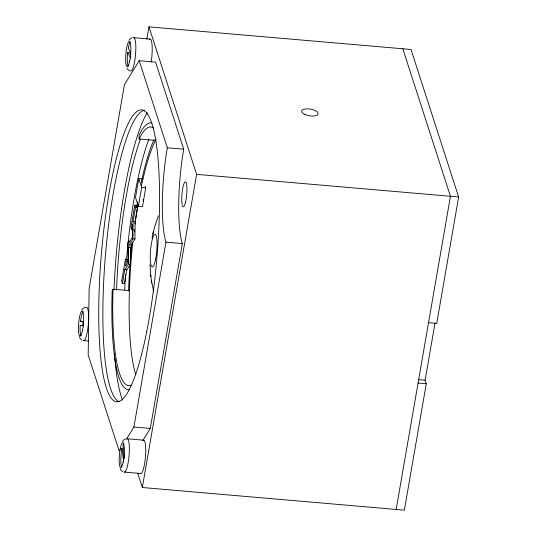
<?xml version="1.0" encoding="UTF-8"?>
<svg xmlns="http://www.w3.org/2000/svg" width="537" height="537" viewBox="0 0 537 537"><rect width="100%" height="100%" fill="white"/><g stroke="black" fill="none" stroke-linecap="round" stroke-linejoin="round"><path stroke-width="0.81" d="M122.389 283.348L124.779 269.574L128.544 263.922L128.618 247.544A3.752 0.712 -85.1 0 0 129.115 245.134L132.881 238.884L133.122 221.398L135.519 207.544L134.78 205.255L136.828 205.429L137.566 207.718L135.17 221.573L134.928 239.059L131.162 245.315A3.752 0.712 -85.1 0 1 130.666 247.718L130.592 264.097L126.826 269.755L124.436 283.523L122.389 283.348L121.651 281.052L125.443 259.19L127.491 259.371L127.981 260.895M134.519 231.95L134.552 229.561M132.8 242.221A129.753 24.648 -85.1 0 0 129.759 281.865L129.283 295.008A129.753 24.648 -85.1 0 0 135.794 374.645M129.363 290.618L113.065 289.208L112.904 293.591A129.753 24.648 -85.1 0 0 131.035 385.11M116.529 290.034L116.657 286.718A142.312 27.038 -85.1 0 1 140.466 139.07M124.752 289.913L124.839 287.423A142.312 27.038 -85.1 0 1 125.517 274.326M83.034 311.688A12.559 2.383 -85.1 0 0 80.624 320.717L80.563 321.227L83.02 321.441L82.644 325.61L80.188 325.395L80.161 325.912A12.559 2.383 -85.1 0 0 81.114 335.853M128.531 291.007L128.618 289.644A133.941 25.447 -85.1 0 1 130.001 264.466M130.894 54.264L130.102 52.874L127.645 52.666L127.591 53.183A12.559 2.383 -85.1 0 0 128.444 66.434M130.102 52.874L130.189 52.096M145.218 186.332L145.695 187.816L142.486 206.685L138.392 206.336L135.519 197.448L138.788 178.579L142.829 178.928M146.829 39.241L148.977 26.85L411 49.485L458.638 196.992L436.729 323.388L428.539 322.677M134.78 205.255L130.988 227.117L131.726 229.406L133.095 229.521M125.443 259.19L126.182 261.485L125.376 266.144L128.034 262.15L128.028 248.154A3.752 0.712 -85.1 0 1 128.028 242.449A3.752 0.712 -85.1 0 1 129.229 242.335L132.397 237.347L132.572 224.614L131.726 229.406M138.392 206.336L141.661 187.467L138.788 178.579M126.544 438.991L133.914 427.016L165.967 242.14A71.153 13.519 -85.1 0 1 167.329 147.789L139.204 60.701L155.582 62.117L183.708 149.199A71.153 13.519 -85.1 0 0 182.345 243.556L150.293 428.432L142.923 440.407M435.01 323.093L425.116 380.203L426.264 383.754L404.348 510.15L142.325 487.515L196.616 174.357L148.977 26.85M396.158 509.445L450.456 196.287L402.81 48.78M152.884 234.092L154.777 226.359L158.348 215.827M152.018 238.066L153.481 231.293M156.079 139.13L153.595 144.366A129.753 24.648 -85.1 0 0 141.5 185.775M155.401 140.432L139.103 139.023L140.043 137.063A129.753 24.648 -85.1 0 1 153.481 128.007M139.204 60.701L124.463 84.651L89.142 288.396L88.182 354.997L119.18 450.966L120.476 448.851M81.671 310.084L83 308.439L85.235 307.325M122.449 441.508L123.779 439.91L125.497 438.951M129.008 40.282L130.337 38.758L132.055 37.838M113.065 289.208L112.193 290.289L111.904 301.599A133.941 25.447 -85.1 0 0 129.417 389.661M133.653 37.664L150.031 39.08M167.329 147.789L183.708 149.199M196.616 174.357L458.638 196.992M141.661 187.467L145.695 187.816M135.519 207.544L137.566 207.718M133.122 221.398L135.17 221.573M132.881 238.884L134.928 239.059M165.967 242.14L182.345 243.556M129.155 244.711L131.203 244.885M128.618 247.544L130.666 247.718M126.182 261.485L128.229 261.66M128.544 263.922L130.592 264.097M124.779 269.574L126.826 269.755M83.665 340.592L88.578 341.015M418.565 379.632L425.116 380.203M418.075 383.049L426.264 383.754M133.914 427.016L150.293 428.432M127.423 438.769L143.802 440.186M124.336 472.09L140.714 473.506M80.563 321.227L83.658 321.75M80.188 325.395L83.289 325.919M129.685 70.743L128.021 69.696L126.853 68.045M122.792 471.647L121.255 470.466L120.201 468.774L120.677 469.707M81.805 340.002L80.295 338.686L79.288 336.753M130.572 52.814L128.289 48.189A12.559 2.383 -85.1 0 1 130.343 41.967M127.645 52.666L130.806 58.204M142.996 199.569L143.466 201.026M137.687 473.164L142.325 487.515M153.622 291.517L151.407 280.388M149.964 264.647L150.89 276.662M150.582 274.474L151.796 283.106M124.322 458.289L122.986 444.743A12.559 2.383 -85.1 0 1 123.805 443.146M123.604 462.075L122.067 448.012L121.98 448.435A12.559 2.383 -85.1 0 0 121.597 466.915M139.103 139.023L139.083 135.196L141.473 130.739A133.941 25.447 -85.1 0 1 151.971 122.953M85.96 307.493A16.741 3.182 -85.1 0 1 88.303 324.449A16.741 3.182 -85.1 0 1 83.04 340.116M149.326 39.543A16.741 3.182 -85.1 0 1 152.058 44.88A16.741 3.182 -85.1 0 1 151.159 62.091M133.304 37.805A16.741 3.182 -85.1 0 1 135.519 54.72A16.741 3.182 -85.1 0 1 130.417 70.75M142.761 440.743A16.741 3.182 -85.1 0 1 145.52 455.92A16.741 3.182 -85.1 0 1 140.392 473.332M126.739 438.964A16.741 3.182 -85.1 0 1 129.075 455.376A16.741 3.182 -85.1 0 1 124.02 471.916M122.51 400.099A154.864 29.421 -85.1 0 1 114.817 358.038M114.636 355.722A154.864 29.421 -85.1 0 1 114.468 353.373M114.012 289.436A154.864 29.421 -85.1 0 1 147.239 112.736M119.113 401.763A146.494 27.83 -85.1 0 1 105.621 253.075A146.494 27.83 -85.1 0 1 144.56 110.286M126.578 259.418A142.312 27.038 -85.1 0 1 148.91 139.096M130.189 262.002A133.941 25.447 -85.1 0 1 131.901 243.127M132.518 237.414A133.941 25.447 -85.1 0 1 132.894 234.172M136.606 207.376A133.941 25.447 -85.1 0 1 137.539 201.764M141.171 182.775A133.941 25.447 -85.1 0 1 153.965 139.687M134.988 224.01A129.753 24.648 -85.1 0 1 138.016 204.127M82.544 330.161A12.559 2.383 -85.1 0 0 82.174 311.057A12.559 2.383 -85.1 0 0 78.456 329.47A12.559 2.383 -85.1 0 0 82.544 330.161M129.652 61.037A12.559 2.383 -85.1 0 0 129.484 41.51A12.559 2.383 -85.1 0 0 125.651 59.406A12.559 2.383 -85.1 0 0 129.652 61.037M123.235 461.86A12.559 2.383 -85.1 0 0 122.946 442.582A12.559 2.383 -85.1 0 0 119.18 460.793A12.559 2.383 -85.1 0 0 123.235 461.86M146.776 331.497A146.494 27.83 -85.1 0 0 141.936 109.897A146.494 27.83 -85.1 0 0 98.862 326.107A146.494 27.83 -85.1 0 0 146.776 331.497M155.623 259.076A16.392 3.115 -85.1 0 0 155.079 234.28A16.392 3.115 -85.1 0 0 150.259 258.472A16.392 3.115 -85.1 0 0 155.623 259.076M185.493 202.395A12.559 2.383 -85.1 0 0 185.789 182.003A12.559 2.383 -85.1 0 0 181.734 198.549A12.559 2.383 -85.1 0 0 185.493 202.395M304.935 114.462A8.37 3.376 9.8 0 0 318.119 114.052A8.37 3.376 9.8 0 0 306.681 108.83A8.37 3.376 9.8 0 0 304.935 114.462"/></g></svg>
